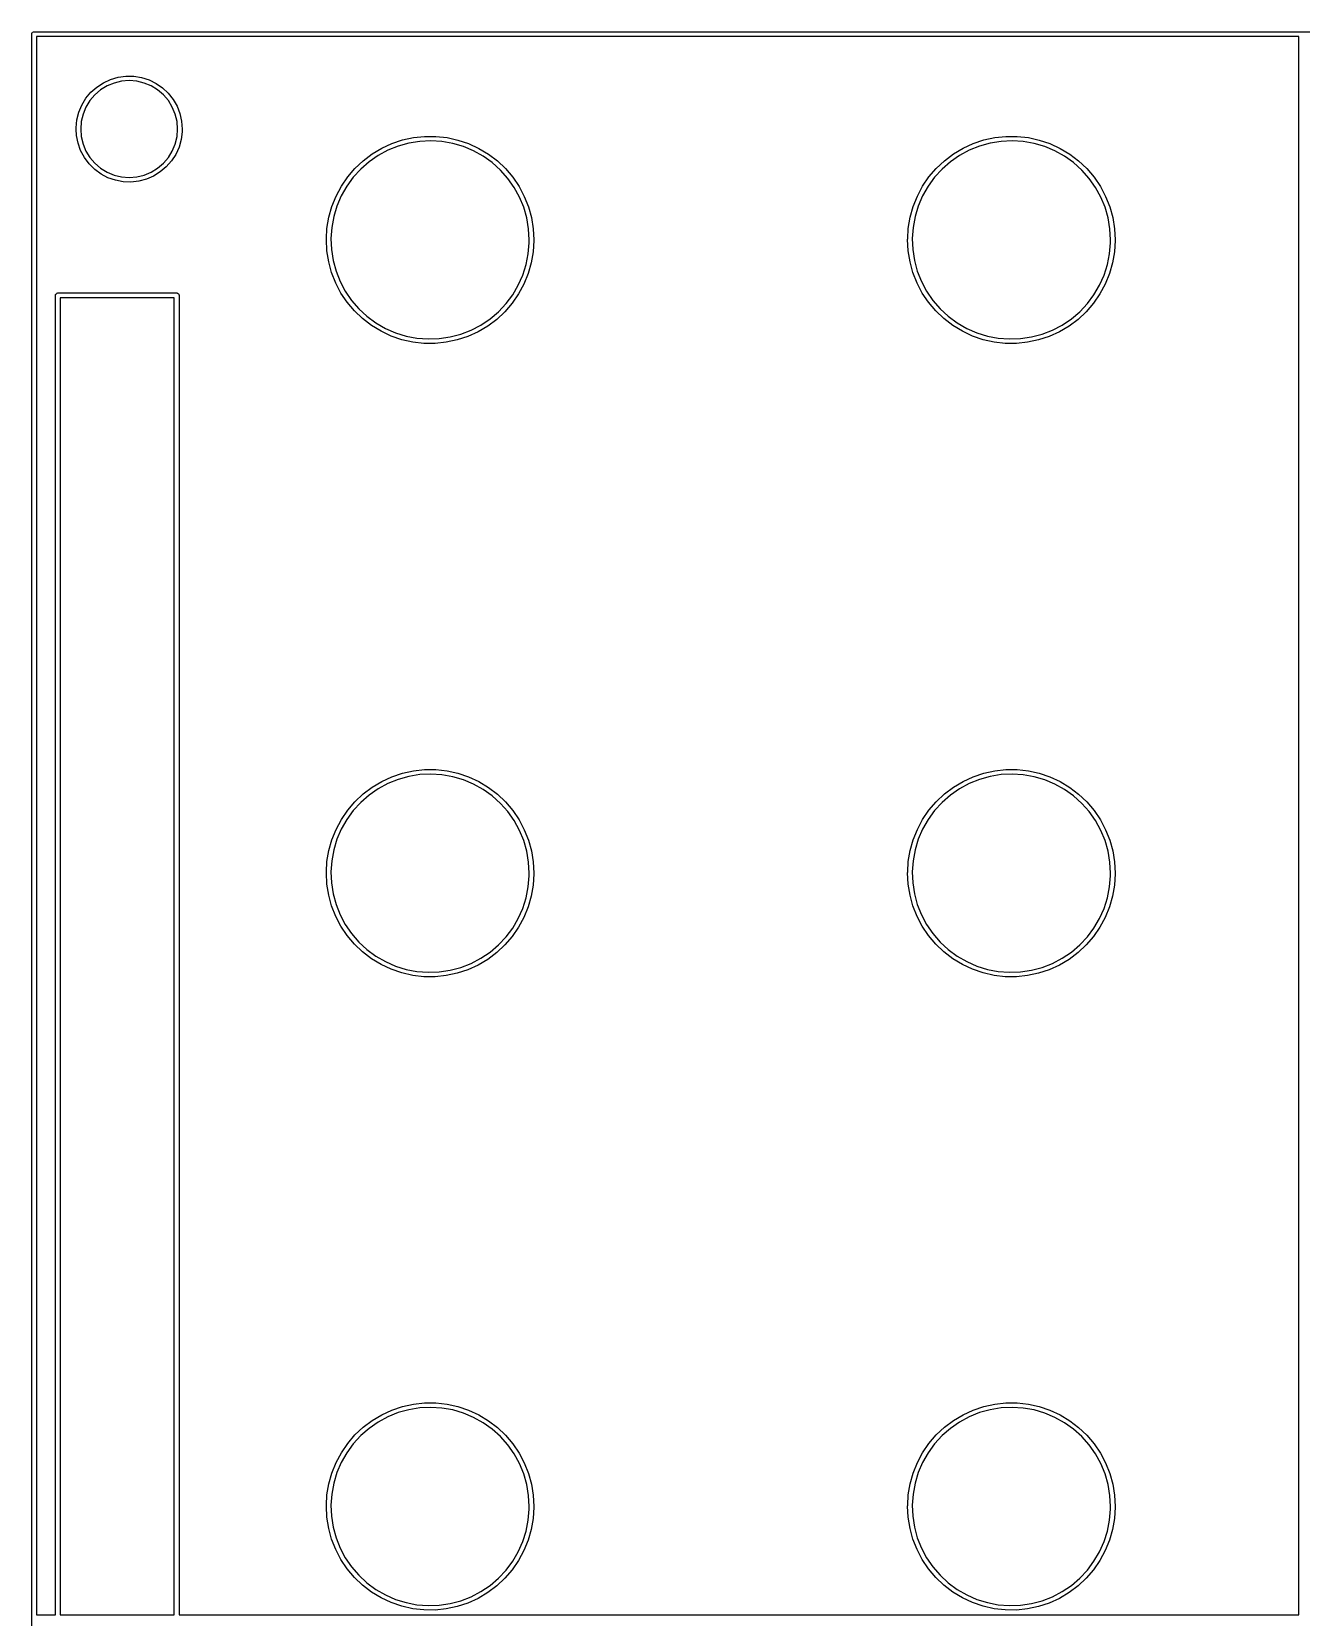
# Model space of a CAD drawing. Extents: x 0 to 80, y -100 to 0.
# Drawn here: x -0.1 to 40, y -50 to 0.1 of the extents above; entities that cross this region are included whole.
import ezdxf

# ---------------------------------------------------------------- set-up
doc = ezdxf.new("R2010")
doc.units = 0
doc.layers.add('BLACK', color=7, linetype='CONTINUOUS')

msp = doc.modelspace()

# ---------------------------------------------------------------- linework, layer by layer
at = {"layer": 'BLACK', "linetype": 'CONTINUOUS'}
for p, q in [((-0.075, 0), (-0.07328, 0.00974)), ((-0.075, -100), (-0.075, 0)), ((-0.07386, 0.01302), (-0.07219, 0.01591)), ((-0.07328, 0.00974), (-0.07386, 0.01302)), ((-0.07219, 0.01591), (-0.07048, 0.02565)), ((-0.07048, 0.02565), (-0.05795, 0.04058)), ((-0.05795, 0.04058), (-0.04821, 0.05745)), ((-0.04821, 0.05745), (-0.04185, 0.05977)), ((-0.04185, 0.05977), (-0.0375, 0.06495)), ((-0.0375, 0.06495), (-0.01831, 0.06834)), ((-0.01831, 0.06834), (0, 0.075)), ((0, 0.075), (80, 0.075)), ((0.075, -0.075), (0.075, -49.925)), ((39.925, -0.075), (0.075, -0.075)), ((39.925, -49.925), (39.925, -0.075)), ((2.18794, -1.53501), (2.4134, -1.43107)), ((2.4134, -1.43107), (2.65175, -1.3616)), ((2.7607, -1.48912), (2.52729, -1.54515)), ((2.65175, -1.3616), (2.89774, -1.32812)), ((3, -1.47028), (2.7607, -1.48912)), ((2.89774, -1.32812), (3.14599, -1.33137)), ((3.2393, -1.48912), (3, -1.47028)), ((3.14599, -1.33137), (3.39102, -1.37128)), ((3.47271, -1.54515), (3.2393, -1.48912)), ((3.39102, -1.37128), (3.62747, -1.44697)), ((3.62747, -1.44697), (3.85013, -1.55677)), ((1.63636, -2.02732), (1.79511, -1.83645)), ((1.91833, -1.91833), (1.76243, -2.10085)), ((1.79511, -1.83645), (1.98032, -1.67113)), ((2.10085, -1.76243), (1.91833, -1.91833)), ((1.98032, -1.67113), (2.18794, -1.53501)), ((2.30552, -1.63701), (2.10085, -1.76243)), ((2.52729, -1.54515), (2.30552, -1.63701)), ((3.69448, -1.63701), (3.47271, -1.54515)), ((3.89914, -1.76243), (3.69448, -1.63701)), ((3.85013, -1.55677), (4.05411, -1.69828)), ((4.08167, -1.91833), (3.89914, -1.76243)), ((4.05411, -1.69828), (4.23494, -1.86839)), ((4.23757, -2.10085), (4.08167, -1.91833)), ((4.23494, -1.86839), (4.38864, -2.06335)), ((1.35045, -2.70914), (1.41156, -2.46852)), ((1.41156, -2.46852), (1.50756, -2.23957)), ((1.50756, -2.23957), (1.63636, -2.02732)), ((1.63701, -2.30552), (1.54515, -2.52729)), ((1.76243, -2.10085), (1.63701, -2.30552)), ((4.36299, -2.30552), (4.23757, -2.10085)), ((4.45485, -2.52729), (4.36299, -2.30552)), ((4.38864, -2.06335), (4.51183, -2.27889)), ((4.51183, -2.27889), (4.60181, -2.51028)), ((1.32557, -2.95615), (1.35045, -2.70914)), ((1.32768, -3), (1.32557, -2.95615)), ((1.33749, -3.20413), (1.32768, -3)), ((1.48912, -2.7607), (1.47028, -3)), ((1.47028, -3), (1.48912, -3.2393)), ((1.54515, -2.52729), (1.48912, -2.7607)), ((4.51088, -2.7607), (4.45485, -2.52729)), ((4.52972, -3), (4.51088, -2.7607)), ((4.51088, -3.2393), (4.52972, -3)), ((4.60181, -2.51028), (4.6566, -2.75242)), ((4.6566, -2.75242), (4.675, -3)), ((4.675, -3), (4.6727, -3.08766)), ((1.38592, -3.44762), (1.33749, -3.20413)), ((1.46981, -3.68128), (1.38592, -3.44762)), ((1.48912, -3.2393), (1.54515, -3.47271)), ((1.54515, -3.47271), (1.63701, -3.69448)), ((4.36299, -3.69448), (4.45485, -3.47271)), ((4.45485, -3.47271), (4.51088, -3.2393)), ((4.64137, -3.33394), (4.57398, -3.57288)), ((4.6727, -3.08766), (4.64137, -3.33394)), ((10.9726, -3.603), (11.2944, -3.45498)), ((11.2944, -3.45498), (11.6303, -3.34259)), ((11.8279, -3.44309), (11.4913, -3.53706)), ((11.6303, -3.34259), (11.9764, -3.26713)), ((12.1728, -3.38722), (11.8279, -3.44309)), ((11.9764, -3.26713), (12.3286, -3.22949)), ((12.5219, -3.37015), (12.1728, -3.38722)), ((12.3286, -3.22949), (12.6828, -3.23011)), ((12.8706, -3.39209), (12.5219, -3.37015)), ((12.6828, -3.23011), (13.0349, -3.26898)), ((13.2147, -3.45277), (12.8706, -3.39209)), ((13.0349, -3.26898), (13.3807, -3.34564)), ((13.5499, -3.55143), (13.2147, -3.45277)), ((13.3807, -3.34564), (13.7162, -3.45921)), ((13.7162, -3.45921), (14.0375, -3.60835)), ((29.3226, -3.603), (29.6444, -3.45498)), ((29.6444, -3.45498), (29.9803, -3.34259)), ((30.1779, -3.44309), (29.8413, -3.53706)), ((29.9803, -3.34259), (30.3264, -3.26713)), ((30.5228, -3.38722), (30.1779, -3.44309)), ((30.3264, -3.26713), (30.6786, -3.22949)), ((30.8719, -3.37015), (30.5228, -3.38722)), ((30.6786, -3.22949), (31.0328, -3.23011)), ((31.2206, -3.39209), (30.8719, -3.37015)), ((31.0328, -3.23011), (31.3849, -3.26898)), ((31.5647, -3.45277), (31.2206, -3.39209)), ((31.3849, -3.26898), (31.7307, -3.34564)), ((31.8999, -3.55143), (31.5647, -3.45277)), ((31.7307, -3.34564), (32.0662, -3.45921)), ((32.0662, -3.45921), (32.3875, -3.60835)), ((1.58732, -3.89998), (1.46981, -3.68128)), ((1.73586, -4.0989), (1.58732, -3.89998)), ((1.63701, -3.69448), (1.76243, -3.89914)), ((1.76243, -3.89914), (1.91833, -4.08167)), ((4.08167, -4.08167), (4.23757, -3.89914)), ((4.23757, -3.89914), (4.36299, -3.69448)), ((4.47202, -3.79924), (4.33771, -4.00804)), ((4.57398, -3.57288), (4.47202, -3.79924)), ((10.1283, -4.2415), (10.3861, -3.99857)), ((10.3861, -3.99857), (10.6686, -3.7849)), ((10.86, -3.83416), (10.573, -4.03359)), ((10.6686, -3.7849), (10.9726, -3.603)), ((11.1673, -3.66796), (10.86, -3.83416)), ((11.4913, -3.53706), (11.1673, -3.66796)), ((13.8721, -3.68684), (13.5499, -3.55143)), ((14.1771, -3.85732), (13.8721, -3.68684)), ((14.0375, -3.60835), (14.3408, -3.79131)), ((14.4612, -4.06073), (14.1771, -3.85732)), ((14.3408, -3.79131), (14.6226, -4.00596)), ((14.6226, -4.00596), (14.8795, -4.24979)), ((28.4783, -4.2415), (28.7361, -3.99857)), ((28.7361, -3.99857), (29.0186, -3.7849)), ((29.21, -3.83416), (28.923, -4.03359)), ((29.0186, -3.7849), (29.3226, -3.603)), ((29.5173, -3.66796), (29.21, -3.83416)), ((29.8413, -3.53706), (29.5173, -3.66796)), ((32.2221, -3.68684), (31.8999, -3.55143)), ((32.5271, -3.85732), (32.2221, -3.68684)), ((32.3875, -3.60835), (32.6908, -3.79131)), ((32.8112, -4.06073), (32.5271, -3.85732)), ((32.6908, -3.79131), (32.9726, -4.00596)), ((32.9726, -4.00596), (33.2295, -4.24979)), ((1.91217, -4.27368), (1.73586, -4.0989)), ((2.11238, -4.42048), (1.91217, -4.27368)), ((1.91833, -4.08167), (2.10085, -4.23757)), ((2.10085, -4.23757), (2.30552, -4.36299)), ((2.33209, -4.53608), (2.11238, -4.42048)), ((2.30552, -4.36299), (2.52729, -4.45485)), ((2.52729, -4.45485), (2.7607, -4.51088)), ((3.2393, -4.51088), (3.47271, -4.45485)), ((3.47271, -4.45485), (3.69448, -4.36299)), ((3.77343, -4.48574), (3.54533, -4.58374)), ((3.69448, -4.36299), (3.89914, -4.23757)), ((3.98454, -4.3551), (3.77343, -4.48574)), ((3.89914, -4.23757), (4.08167, -4.08167)), ((4.17402, -4.19469), (3.98454, -4.3551)), ((4.33771, -4.00804), (4.17402, -4.19469)), ((9.89829, -4.51084), (10.1283, -4.2415)), ((10.3101, -4.26375), (10.0745, -4.5218)), ((10.573, -4.03359), (10.3101, -4.26375)), ((14.7209, -4.29455), (14.4612, -4.06073)), ((14.9529, -4.55586), (14.7209, -4.29455)), ((14.8795, -4.24979), (15.1086, -4.51994)), ((28.2483, -4.51084), (28.4783, -4.2415)), ((28.6601, -4.26375), (28.4245, -4.5218)), ((28.923, -4.03359), (28.6601, -4.26375)), ((33.0709, -4.29455), (32.8112, -4.06073)), ((33.3029, -4.55586), (33.0709, -4.29455)), ((33.2295, -4.24979), (33.4586, -4.51994)), ((2.56648, -4.61793), (2.33209, -4.53608)), ((2.81038, -4.66423), (2.56648, -4.61793)), ((2.7607, -4.51088), (3, -4.52972)), ((3.05846, -4.67398), (2.81038, -4.66423)), ((3, -4.52972), (3.2393, -4.51088)), ((3.30524, -4.64695), (3.05846, -4.67398)), ((3.54533, -4.58374), (3.30524, -4.64695)), ((9.53184, -5.11592), (9.69868, -4.80346)), ((9.86909, -4.80449), (9.69649, -5.10833)), ((9.69868, -4.80346), (9.89829, -4.51084)), ((10.0745, -4.5218), (9.86909, -4.80449)), ((15.1543, -4.84139), (14.9529, -4.55586)), ((15.1086, -4.51994), (15.3072, -4.81325)), ((15.3227, -5.1476), (15.1543, -4.84139)), ((15.3072, -4.81325), (15.473, -5.12629)), ((27.8818, -5.11592), (28.0487, -4.80346)), ((28.2191, -4.80449), (28.0465, -5.10833)), ((28.0487, -4.80346), (28.2483, -4.51084)), ((28.4245, -4.5218), (28.2191, -4.80449)), ((33.5043, -4.84139), (33.3029, -4.55586)), ((33.4586, -4.51994), (33.6572, -4.81325)), ((33.6727, -5.1476), (33.5043, -4.84139)), ((33.6572, -4.81325), (33.823, -5.12629)), ((9.30387, -5.78558), (9.39972, -5.44458)), ((9.39972, -5.44458), (9.53184, -5.11592)), ((9.55883, -5.4295), (9.45784, -5.76402)), ((9.69649, -5.10833), (9.55883, -5.4295)), ((15.4558, -5.47067), (15.3227, -5.1476)), ((15.5521, -5.80657), (15.4558, -5.47067)), ((15.473, -5.12629), (15.6039, -5.45541)), ((15.6039, -5.45541), (15.6986, -5.79674)), ((27.6539, -5.78558), (27.7497, -5.44458)), ((27.7497, -5.44458), (27.8818, -5.11592)), ((27.9088, -5.4295), (27.8078, -5.76402)), ((28.0465, -5.10833), (27.9088, -5.4295)), ((33.8058, -5.47067), (33.6727, -5.1476)), ((33.9021, -5.80657), (33.8058, -5.47067)), ((33.823, -5.12629), (33.9539, -5.45541)), ((33.9539, -5.45541), (34.0486, -5.79674)), ((9.24541, -6.13494), (9.30387, -5.78558)), ((9.45784, -5.76402), (9.39476, -6.10772)), ((15.6104, -6.15111), (15.5521, -5.80657)), ((15.6986, -5.79674), (15.7558, -6.1463)), ((27.5954, -6.13494), (27.6539, -5.78558)), ((27.8078, -5.76402), (27.7448, -6.10772)), ((33.9604, -6.15111), (33.9021, -5.80657)), ((34.0486, -5.79674), (34.1058, -6.1463)), ((9.22502, -6.48857), (9.22688, -6.4563)), ((9.24294, -6.84233), (9.22502, -6.48857)), ((9.22688, -6.4563), (9.24541, -6.13494)), ((9.39476, -6.10772), (9.37038, -6.4563)), ((9.37038, -6.4563), (9.38501, -6.80543)), ((15.6299, -6.5), (15.6104, -6.15111)), ((15.6287, -6.58739), (15.6299, -6.5)), ((15.7558, -6.1463), (15.775, -6.5)), ((15.775, -6.5), (15.7749, -6.52286)), ((27.575, -6.48857), (27.5769, -6.4563)), ((27.5929, -6.84233), (27.575, -6.48857)), ((27.5769, -6.4563), (27.5954, -6.13494)), ((27.7448, -6.10772), (27.7204, -6.4563)), ((27.7204, -6.4563), (27.735, -6.80543)), ((33.9799, -6.5), (33.9604, -6.15111)), ((33.9787, -6.58739), (33.9799, -6.5)), ((34.1058, -6.1463), (34.125, -6.5)), ((34.125, -6.5), (34.1249, -6.52286)), ((9.29896, -7.19209), (9.24294, -6.84233)), ((9.38501, -6.80543), (9.43847, -7.15075)), ((15.5316, -7.27838), (15.5995, -6.9356)), ((15.5995, -6.9356), (15.6287, -6.58739)), ((15.7533, -6.87642), (15.6936, -7.22557)), ((15.7749, -6.52286), (15.7533, -6.87642)), ((27.649, -7.19209), (27.5929, -6.84233)), ((27.735, -6.80543), (27.7885, -7.15075)), ((33.8816, -7.27838), (33.9495, -6.9356)), ((33.9495, -6.9356), (33.9787, -6.58739)), ((34.1033, -6.87642), (34.0436, -7.22557)), ((34.1249, -6.52286), (34.1033, -6.87642)), ((9.39243, -7.53375), (9.29896, -7.19209)), ((9.43847, -7.15075), (9.53009, -7.48796)), ((9.53009, -7.48796), (9.65873, -7.81285)), ((15.4259, -7.61146), (15.5316, -7.27838)), ((15.6936, -7.22557), (15.5966, -7.56624)), ((27.7424, -7.53375), (27.649, -7.19209)), ((27.7885, -7.15075), (27.8801, -7.48796)), ((27.8801, -7.48796), (28.0087, -7.81285)), ((33.7759, -7.61146), (33.8816, -7.27838)), ((34.0436, -7.22557), (33.9466, -7.56624)), ((9.52225, -7.86332), (9.39243, -7.53375)), ((9.68691, -8.17694), (9.52225, -7.86332)), ((9.65873, -7.81285), (9.82278, -8.12139)), ((15.107, -8.23207), (15.2838, -7.93068)), ((15.2838, -7.93068), (15.4259, -7.61146)), ((15.4633, -7.89443), (15.2954, -8.20631)), ((15.5966, -7.56624), (15.4633, -7.89443)), ((27.8723, -7.86332), (27.7424, -7.53375)), ((28.0369, -8.17694), (27.8723, -7.86332)), ((28.0087, -7.81285), (28.1728, -8.12139)), ((33.457, -8.23207), (33.6338, -7.93068)), ((33.6338, -7.93068), (33.7759, -7.61146)), ((33.8133, -7.89443), (33.6454, -8.20631)), ((33.9466, -7.56624), (33.8133, -7.89443)), ((0.675, -8.25), (0.67672, -8.24026)), ((0.675, -49.925), (0.675, -8.25)), ((0.67614, -8.23698), (0.6778, -8.23409)), ((0.67672, -8.24026), (0.67614, -8.23698)), ((0.6778, -8.23409), (0.67952, -8.22435)), ((0.67952, -8.22435), (0.69205, -8.20942)), ((0.69205, -8.20942), (0.70179, -8.19255)), ((0.70179, -8.19255), (0.70815, -8.19023)), ((0.70815, -8.19023), (0.7125, -8.18505)), ((0.7125, -8.18505), (0.73169, -8.18166)), ((0.73169, -8.18166), (0.75, -8.175)), ((0.75, -8.175), (4.5, -8.175)), ((0.825, -8.325), (0.825, -49.925)), ((4.425, -8.325), (0.825, -8.325)), ((4.425, -49.925), (4.425, -8.325)), ((4.5, -8.175), (4.50974, -8.17672)), ((4.50974, -8.17672), (4.51302, -8.17614)), ((4.51302, -8.17614), (4.51591, -8.1778)), ((4.51591, -8.1778), (4.52565, -8.17952)), ((4.52565, -8.17952), (4.54058, -8.19205)), ((4.54058, -8.19205), (4.55745, -8.20179)), ((4.55745, -8.20179), (4.55977, -8.20815)), ((4.55977, -8.20815), (4.56495, -8.2125)), ((4.56495, -8.2125), (4.56834, -8.23169)), ((4.56834, -8.23169), (4.575, -8.25)), ((4.575, -8.25), (4.575, -49.925)), ((9.88447, -8.47094), (9.68691, -8.17694)), ((9.82278, -8.12139), (10.0202, -8.40971)), ((10.1126, -8.74189), (9.88447, -8.47094)), ((10.0202, -8.40971), (10.2485, -8.67423)), ((14.6585, -8.7666), (14.8977, -8.51188)), ((15.0947, -8.49822), (14.8638, -8.76677)), ((14.8977, -8.51188), (15.107, -8.23207)), ((15.2954, -8.20631), (15.0947, -8.49822)), ((28.2345, -8.47094), (28.0369, -8.17694)), ((28.1728, -8.12139), (28.3702, -8.40971)), ((28.4626, -8.74189), (28.2345, -8.47094)), ((28.3702, -8.40971), (28.5985, -8.67423)), ((33.0085, -8.7666), (33.2477, -8.51188)), ((33.4447, -8.49822), (33.2138, -8.76677)), ((33.2477, -8.51188), (33.457, -8.23207)), ((33.6454, -8.20631), (33.4447, -8.49822)), ((10.3687, -8.98661), (10.1126, -8.74189)), ((10.2485, -8.67423), (10.5049, -8.91165)), ((10.6497, -9.20225), (10.3687, -8.98661)), ((10.5049, -8.91165), (10.7862, -9.11901)), ((14.1027, -9.18848), (14.3923, -8.99308)), ((14.6051, -9.0088), (14.3219, -9.22147)), ((14.3923, -8.99308), (14.6585, -8.7666)), ((14.8638, -8.76677), (14.6051, -9.0088)), ((28.7187, -8.98661), (28.4626, -8.74189)), ((28.5985, -8.67423), (28.8549, -8.91165)), ((28.9997, -9.20225), (28.7187, -8.98661)), ((28.8549, -8.91165), (29.1362, -9.11901)), ((32.4527, -9.18848), (32.7423, -8.99308)), ((32.9551, -9.0088), (32.6719, -9.22147)), ((32.7423, -8.99308), (33.0085, -8.7666)), ((33.2138, -8.76677), (32.9551, -9.0088)), ((10.9524, -9.38627), (10.6497, -9.20225)), ((10.7862, -9.11901), (11.0888, -9.29373)), ((11.2732, -9.53653), (10.9524, -9.38627)), ((11.0888, -9.29373), (11.409, -9.43362)), ((11.409, -9.43362), (11.7428, -9.53695)), ((13.1294, -9.566), (13.4672, -9.47673)), ((13.4672, -9.47673), (13.793, -9.35037)), ((14.0173, -9.40232), (13.695, -9.54921)), ((13.793, -9.35037), (14.1027, -9.18848)), ((14.3219, -9.22147), (14.0173, -9.40232)), ((29.3024, -9.38627), (28.9997, -9.20225)), ((29.1362, -9.11901), (29.4388, -9.29373)), ((29.6232, -9.53653), (29.3024, -9.38627)), ((29.4388, -9.29373), (29.759, -9.43362)), ((29.759, -9.43362), (30.0928, -9.53695)), ((31.4794, -9.566), (31.8172, -9.47673)), ((31.8172, -9.47673), (32.143, -9.35037)), ((32.3673, -9.40232), (32.045, -9.54921)), ((32.143, -9.35037), (32.4527, -9.18848)), ((32.6719, -9.22147), (32.3673, -9.40232)), ((11.6083, -9.65126), (11.2732, -9.53653)), ((11.9538, -9.72914), (11.6083, -9.65126)), ((11.7428, -9.53695), (12.086, -9.60243)), ((12.3058, -9.76924), (11.9538, -9.72914)), ((12.086, -9.60243), (12.4345, -9.62924)), ((12.66, -9.77109), (12.3058, -9.76924)), ((12.4345, -9.62924), (12.7837, -9.61704)), ((13.0123, -9.73468), (12.66, -9.77109)), ((12.7837, -9.61704), (13.1294, -9.566)), ((13.3587, -9.66043), (13.0123, -9.73468)), ((13.695, -9.54921), (13.3587, -9.66043)), ((29.9583, -9.65126), (29.6232, -9.53653)), ((30.3038, -9.72914), (29.9583, -9.65126)), ((30.0928, -9.53695), (30.436, -9.60243)), ((30.6558, -9.76924), (30.3038, -9.72914)), ((30.436, -9.60243), (30.7845, -9.62924)), ((31.01, -9.77109), (30.6558, -9.76924)), ((30.7845, -9.62924), (31.1337, -9.61704)), ((31.3623, -9.73468), (31.01, -9.77109)), ((31.1337, -9.61704), (31.4794, -9.566)), ((31.7087, -9.66043), (31.3623, -9.73468)), ((32.045, -9.54921), (31.7087, -9.66043)), ((10.9726, -23.603), (11.2944, -23.455)), ((11.2944, -23.455), (11.6303, -23.3426)), ((11.8279, -23.4431), (11.4913, -23.5371)), ((11.6303, -23.3426), (11.9764, -23.2671)), ((12.1728, -23.3872), (11.8279, -23.4431)), ((11.9764, -23.2671), (12.3286, -23.2295)), ((12.5219, -23.3702), (12.1728, -23.3872)), ((12.3286, -23.2295), (12.6828, -23.2301)), ((12.8706, -23.3921), (12.5219, -23.3702)), ((12.6828, -23.2301), (13.0349, -23.269)), ((13.2147, -23.4528), (12.8706, -23.3921)), ((13.0349, -23.269), (13.3807, -23.3456)), ((13.5499, -23.5514), (13.2147, -23.4528)), ((13.3807, -23.3456), (13.7162, -23.4592)), ((13.7162, -23.4592), (14.0375, -23.6083)), ((29.3226, -23.603), (29.6444, -23.455)), ((29.6444, -23.455), (29.9803, -23.3426)), ((30.1779, -23.4431), (29.8413, -23.5371)), ((29.9803, -23.3426), (30.3264, -23.2671)), ((30.5228, -23.3872), (30.1779, -23.4431)), ((30.3264, -23.2671), (30.6786, -23.2295)), ((30.8719, -23.3702), (30.5228, -23.3872)), ((30.6786, -23.2295), (31.0328, -23.2301)), ((31.2206, -23.3921), (30.8719, -23.3702)), ((31.0328, -23.2301), (31.3849, -23.269)), ((31.5647, -23.4528), (31.2206, -23.3921)), ((31.3849, -23.269), (31.7307, -23.3456)), ((31.8999, -23.5514), (31.5647, -23.4528)), ((31.7307, -23.3456), (32.0662, -23.4592)), ((32.0662, -23.4592), (32.3875, -23.6083)), ((10.1283, -24.2415), (10.3861, -23.9986)), ((10.573, -24.0336), (10.3101, -24.2638)), ((10.3861, -23.9986), (10.6686, -23.7849)), ((10.86, -23.8342), (10.573, -24.0336)), ((10.6686, -23.7849), (10.9726, -23.603)), ((11.1673, -23.668), (10.86, -23.8342)), ((11.4913, -23.5371), (11.1673, -23.668)), ((13.8721, -23.6868), (13.5499, -23.5514)), ((14.1771, -23.8573), (13.8721, -23.6868)), ((14.0375, -23.6083), (14.3408, -23.7913)), ((14.4612, -24.0607), (14.1771, -23.8573)), ((14.3408, -23.7913), (14.6226, -24.006)), ((14.6226, -24.006), (14.8795, -24.2498)), ((28.4783, -24.2415), (28.7361, -23.9986)), ((28.923, -24.0336), (28.6601, -24.2638)), ((28.7361, -23.9986), (29.0186, -23.7849)), ((29.21, -23.8342), (28.923, -24.0336)), ((29.0186, -23.7849), (29.3226, -23.603)), ((29.5173, -23.668), (29.21, -23.8342)), ((29.8413, -23.5371), (29.5173, -23.668)), ((32.2221, -23.6868), (31.8999, -23.5514)), ((32.5271, -23.8573), (32.2221, -23.6868)), ((32.3875, -23.6083), (32.6908, -23.7913)), ((32.8112, -24.0607), (32.5271, -23.8573)), ((32.6908, -23.7913), (32.9726, -24.006)), ((32.9726, -24.006), (33.2295, -24.2498)), ((9.69868, -24.8035), (9.89829, -24.5108)), ((10.0745, -24.5218), (9.86909, -24.8045)), ((9.89829, -24.5108), (10.1283, -24.2415)), ((10.3101, -24.2638), (10.0745, -24.5218)), ((14.7209, -24.2945), (14.4612, -24.0607)), ((14.9529, -24.5559), (14.7209, -24.2945)), ((14.8795, -24.2498), (15.1086, -24.5199)), ((15.1086, -24.5199), (15.3072, -24.8133)), ((28.0487, -24.8035), (28.2483, -24.5108)), ((28.4245, -24.5218), (28.2191, -24.8045)), ((28.2483, -24.5108), (28.4783, -24.2415)), ((28.6601, -24.2638), (28.4245, -24.5218)), ((33.0709, -24.2945), (32.8112, -24.0607)), ((33.3029, -24.5559), (33.0709, -24.2945)), ((33.2295, -24.2498), (33.4586, -24.5199)), ((33.4586, -24.5199), (33.6572, -24.8133)), ((9.53184, -25.1159), (9.69868, -24.8035)), ((9.86909, -24.8045), (9.69649, -25.1083)), ((15.1543, -24.8414), (14.9529, -24.5559)), ((15.3227, -25.1476), (15.1543, -24.8414)), ((15.3072, -24.8133), (15.473, -25.1263)), ((27.8818, -25.1159), (28.0487, -24.8035)), ((28.2191, -24.8045), (28.0465, -25.1083)), ((33.5043, -24.8414), (33.3029, -24.5559)), ((33.6727, -25.1476), (33.5043, -24.8414)), ((33.6572, -24.8133), (33.823, -25.1263)), ((9.30387, -25.7856), (9.39972, -25.4446)), ((9.39972, -25.4446), (9.53184, -25.1159)), ((9.55883, -25.4295), (9.45784, -25.764)), ((9.69649, -25.1083), (9.55883, -25.4295)), ((15.4558, -25.4707), (15.3227, -25.1476)), ((15.5521, -25.8066), (15.4558, -25.4707)), ((15.473, -25.1263), (15.6039, -25.4554)), ((15.6039, -25.4554), (15.6986, -25.7967)), ((27.6539, -25.7856), (27.7497, -25.4446)), ((27.7497, -25.4446), (27.8818, -25.1159)), ((27.9088, -25.4295), (27.8078, -25.764)), ((28.0465, -25.1083), (27.9088, -25.4295)), ((33.8058, -25.4707), (33.6727, -25.1476)), ((33.9021, -25.8066), (33.8058, -25.4707)), ((33.823, -25.1263), (33.9539, -25.4554)), ((33.9539, -25.4554), (34.0486, -25.7967)), ((9.24541, -26.1349), (9.30387, -25.7856)), ((9.45784, -25.764), (9.39476, -26.1077)), ((15.6104, -26.1511), (15.5521, -25.8066)), ((15.6986, -25.7967), (15.7558, -26.1463)), ((27.5954, -26.1349), (27.6539, -25.7856)), ((27.8078, -25.764), (27.7448, -26.1077)), ((33.9604, -26.1511), (33.9021, -25.8066)), ((34.0486, -25.7967), (34.1058, -26.1463)), ((9.22502, -26.4886), (9.22688, -26.4563)), ((9.24294, -26.8423), (9.22502, -26.4886)), ((9.22688, -26.4563), (9.24541, -26.1349)), ((9.39476, -26.1077), (9.37038, -26.4563)), ((9.37038, -26.4563), (9.38501, -26.8054)), ((15.6299, -26.5), (15.6104, -26.1511)), ((15.6287, -26.5874), (15.6299, -26.5)), ((15.7749, -26.5229), (15.7533, -26.8764)), ((15.7558, -26.1463), (15.775, -26.5)), ((15.775, -26.5), (15.7749, -26.5229)), ((27.575, -26.4886), (27.5769, -26.4563)), ((27.5929, -26.8423), (27.575, -26.4886)), ((27.5769, -26.4563), (27.5954, -26.1349)), ((27.7448, -26.1077), (27.7204, -26.4563)), ((27.7204, -26.4563), (27.735, -26.8054)), ((33.9799, -26.5), (33.9604, -26.1511)), ((33.9787, -26.5874), (33.9799, -26.5)), ((34.1249, -26.5229), (34.1033, -26.8764)), ((34.1058, -26.1463), (34.125, -26.5)), ((34.125, -26.5), (34.1249, -26.5229)), ((9.29896, -27.1921), (9.24294, -26.8423)), ((9.38501, -26.8054), (9.43847, -27.1507)), ((15.5316, -27.2784), (15.5995, -26.9356)), ((15.5995, -26.9356), (15.6287, -26.5874)), ((15.7533, -26.8764), (15.6936, -27.2256)), ((27.649, -27.1921), (27.5929, -26.8423)), ((27.735, -26.8054), (27.7885, -27.1507)), ((33.8816, -27.2784), (33.9495, -26.9356)), ((33.9495, -26.9356), (33.9787, -26.5874)), ((34.1033, -26.8764), (34.0436, -27.2256)), ((9.39243, -27.5338), (9.29896, -27.1921)), ((9.52225, -27.8633), (9.39243, -27.5338)), ((9.43847, -27.1507), (9.53009, -27.488)), ((9.53009, -27.488), (9.65873, -27.8129)), ((15.4259, -27.6115), (15.5316, -27.2784)), ((15.6936, -27.2256), (15.5966, -27.5662)), ((27.7424, -27.5338), (27.649, -27.1921)), ((27.8723, -27.8633), (27.7424, -27.5338)), ((27.7885, -27.1507), (27.8801, -27.488)), ((27.8801, -27.488), (28.0087, -27.8129)), ((33.7759, -27.6115), (33.8816, -27.2784)), ((34.0436, -27.2256), (33.9466, -27.5662)), ((9.68691, -28.1769), (9.52225, -27.8633)), ((9.65873, -27.8129), (9.82278, -28.1214)), ((15.107, -28.2321), (15.2838, -27.9307)), ((15.2838, -27.9307), (15.4259, -27.6115)), ((15.4633, -27.8944), (15.2954, -28.2063)), ((15.5966, -27.5662), (15.4633, -27.8944)), ((28.0369, -28.1769), (27.8723, -27.8633)), ((28.0087, -27.8129), (28.1728, -28.1214)), ((33.457, -28.2321), (33.6338, -27.9307)), ((33.6338, -27.9307), (33.7759, -27.6115)), ((33.8133, -27.8944), (33.6454, -28.2063)), ((33.9466, -27.5662), (33.8133, -27.8944)), ((9.88447, -28.4709), (9.68691, -28.1769)), ((9.82278, -28.1214), (10.0202, -28.4097)), ((10.1126, -28.7419), (9.88447, -28.4709)), ((10.0202, -28.4097), (10.2485, -28.6742)), ((14.6585, -28.7666), (14.8977, -28.5119)), ((15.0947, -28.4982), (14.8638, -28.7668)), ((14.8977, -28.5119), (15.107, -28.2321)), ((15.2954, -28.2063), (15.0947, -28.4982)), ((28.2345, -28.4709), (28.0369, -28.1769)), ((28.1728, -28.1214), (28.3702, -28.4097)), ((28.4626, -28.7419), (28.2345, -28.4709)), ((28.3702, -28.4097), (28.5985, -28.6742)), ((33.0085, -28.7666), (33.2477, -28.5119)), ((33.4447, -28.4982), (33.2138, -28.7668)), ((33.2477, -28.5119), (33.457, -28.2321)), ((33.6454, -28.2063), (33.4447, -28.4982)), ((10.3687, -28.9866), (10.1126, -28.7419)), ((10.2485, -28.6742), (10.5049, -28.9116)), ((10.6497, -29.2022), (10.3687, -28.9866)), ((10.5049, -28.9116), (10.7862, -29.119)), ((14.1027, -29.1885), (14.3923, -28.9931)), ((14.6051, -29.0088), (14.3219, -29.2215)), ((14.3923, -28.9931), (14.6585, -28.7666)), ((14.8638, -28.7668), (14.6051, -29.0088)), ((28.7187, -28.9866), (28.4626, -28.7419)), ((28.5985, -28.6742), (28.8549, -28.9116)), ((28.9997, -29.2022), (28.7187, -28.9866)), ((28.8549, -28.9116), (29.1362, -29.119)), ((32.4527, -29.1885), (32.7423, -28.9931)), ((32.9551, -29.0088), (32.6719, -29.2215)), ((32.7423, -28.9931), (33.0085, -28.7666)), ((33.2138, -28.7668), (32.9551, -29.0088)), ((10.9524, -29.3863), (10.6497, -29.2022)), ((10.7862, -29.119), (11.0888, -29.2937)), ((11.2732, -29.5365), (10.9524, -29.3863)), ((11.0888, -29.2937), (11.409, -29.4336)), ((11.6083, -29.6513), (11.2732, -29.5365)), ((11.409, -29.4336), (11.7428, -29.537)), ((11.7428, -29.537), (12.086, -29.6024)), ((13.1294, -29.566), (13.4672, -29.4767)), ((13.4672, -29.4767), (13.793, -29.3504)), ((14.0173, -29.4023), (13.695, -29.5492)), ((13.793, -29.3504), (14.1027, -29.1885)), ((14.3219, -29.2215), (14.0173, -29.4023)), ((29.3024, -29.3863), (28.9997, -29.2022)), ((29.1362, -29.119), (29.4388, -29.2937)), ((29.6232, -29.5365), (29.3024, -29.3863)), ((29.4388, -29.2937), (29.759, -29.4336)), ((29.9583, -29.6513), (29.6232, -29.5365)), ((29.759, -29.4336), (30.0928, -29.537)), ((30.0928, -29.537), (30.436, -29.6024)), ((31.4794, -29.566), (31.8172, -29.4767)), ((31.8172, -29.4767), (32.143, -29.3504)), ((32.3673, -29.4023), (32.045, -29.5492)), ((32.143, -29.3504), (32.4527, -29.1885)), ((32.6719, -29.2215), (32.3673, -29.4023)), ((11.9538, -29.7291), (11.6083, -29.6513)), ((12.3058, -29.7692), (11.9538, -29.7291)), ((12.086, -29.6024), (12.4345, -29.6292)), ((12.66, -29.7711), (12.3058, -29.7692)), ((12.4345, -29.6292), (12.7837, -29.617)), ((13.0123, -29.7347), (12.66, -29.7711)), ((12.7837, -29.617), (13.1294, -29.566)), ((13.3587, -29.6604), (13.0123, -29.7347)), ((13.695, -29.5492), (13.3587, -29.6604)), ((30.3038, -29.7291), (29.9583, -29.6513)), ((30.6558, -29.7692), (30.3038, -29.7291)), ((30.436, -29.6024), (30.7845, -29.6292)), ((31.01, -29.7711), (30.6558, -29.7692)), ((30.7845, -29.6292), (31.1337, -29.617)), ((31.3623, -29.7347), (31.01, -29.7711)), ((31.1337, -29.617), (31.4794, -29.566)), ((31.7087, -29.6604), (31.3623, -29.7347)), ((32.045, -29.5492), (31.7087, -29.6604)), ((10.9726, -43.603), (11.2944, -43.455)), ((11.4913, -43.5371), (11.1673, -43.668)), ((11.2944, -43.455), (11.6303, -43.3426)), ((11.8279, -43.4431), (11.4913, -43.5371)), ((11.6303, -43.3426), (11.9764, -43.2671)), ((12.1728, -43.3872), (11.8279, -43.4431)), ((11.9764, -43.2671), (12.3286, -43.2295)), ((12.5219, -43.3702), (12.1728, -43.3872)), ((12.3286, -43.2295), (12.6828, -43.2301)), ((12.8706, -43.3921), (12.5219, -43.3702)), ((12.6828, -43.2301), (13.0349, -43.269)), ((13.2147, -43.4528), (12.8706, -43.3921)), ((13.0349, -43.269), (13.3807, -43.3456)), ((13.5499, -43.5514), (13.2147, -43.4528)), ((13.3807, -43.3456), (13.7162, -43.4592)), ((13.8721, -43.6868), (13.5499, -43.5514)), ((13.7162, -43.4592), (14.0375, -43.6083)), ((29.3226, -43.603), (29.6444, -43.455)), ((29.8413, -43.5371), (29.5173, -43.668)), ((29.6444, -43.455), (29.9803, -43.3426)), ((30.1779, -43.4431), (29.8413, -43.5371)), ((29.9803, -43.3426), (30.3264, -43.2671)), ((30.5228, -43.3872), (30.1779, -43.4431)), ((30.3264, -43.2671), (30.6786, -43.2295)), ((30.8719, -43.3702), (30.5228, -43.3872)), ((30.6786, -43.2295), (31.0328, -43.2301)), ((31.2206, -43.3921), (30.8719, -43.3702)), ((31.0328, -43.2301), (31.3849, -43.269)), ((31.5647, -43.4528), (31.2206, -43.3921)), ((31.3849, -43.269), (31.7307, -43.3456)), ((31.8999, -43.5514), (31.5647, -43.4528)), ((31.7307, -43.3456), (32.0662, -43.4592)), ((32.2221, -43.6868), (31.8999, -43.5514)), ((32.0662, -43.4592), (32.3875, -43.6083)), ((10.1283, -44.2415), (10.3861, -43.9986)), ((10.573, -44.0336), (10.3101, -44.2638)), ((10.3861, -43.9986), (10.6686, -43.7849)), ((10.86, -43.8342), (10.573, -44.0336)), ((10.6686, -43.7849), (10.9726, -43.603)), ((11.1673, -43.668), (10.86, -43.8342)), ((14.1771, -43.8573), (13.8721, -43.6868)), ((14.0375, -43.6083), (14.3408, -43.7913)), ((14.4612, -44.0607), (14.1771, -43.8573)), ((14.3408, -43.7913), (14.6226, -44.006)), ((14.7209, -44.2945), (14.4612, -44.0607)), ((14.6226, -44.006), (14.8795, -44.2498)), ((28.4783, -44.2415), (28.7361, -43.9986)), ((28.923, -44.0336), (28.6601, -44.2638)), ((28.7361, -43.9986), (29.0186, -43.7849)), ((29.21, -43.8342), (28.923, -44.0336)), ((29.0186, -43.7849), (29.3226, -43.603)), ((29.5173, -43.668), (29.21, -43.8342)), ((32.5271, -43.8573), (32.2221, -43.6868)), ((32.3875, -43.6083), (32.6908, -43.7913)), ((32.8112, -44.0607), (32.5271, -43.8573)), ((32.6908, -43.7913), (32.9726, -44.006)), ((33.0709, -44.2945), (32.8112, -44.0607)), ((32.9726, -44.006), (33.2295, -44.2498)), ((9.69868, -44.8035), (9.89829, -44.5108)), ((10.0745, -44.5218), (9.86909, -44.8045)), ((9.89829, -44.5108), (10.1283, -44.2415)), ((10.3101, -44.2638), (10.0745, -44.5218)), ((14.9529, -44.5559), (14.7209, -44.2945)), ((14.8795, -44.2498), (15.1086, -44.5199)), ((15.1543, -44.8414), (14.9529, -44.5559)), ((15.1086, -44.5199), (15.3072, -44.8132)), ((28.0487, -44.8035), (28.2483, -44.5108)), ((28.4245, -44.5218), (28.2191, -44.8045)), ((28.2483, -44.5108), (28.4783, -44.2415)), ((28.6601, -44.2638), (28.4245, -44.5218)), ((33.3029, -44.5559), (33.0709, -44.2945)), ((33.2295, -44.2498), (33.4586, -44.5199)), ((33.5043, -44.8414), (33.3029, -44.5559)), ((33.4586, -44.5199), (33.6572, -44.8132)), ((9.53184, -45.1159), (9.69868, -44.8035)), ((9.86909, -44.8045), (9.69649, -45.1083)), ((15.3227, -45.1476), (15.1543, -44.8414)), ((15.3072, -44.8132), (15.473, -45.1263)), ((27.8818, -45.1159), (28.0487, -44.8035)), ((28.2191, -44.8045), (28.0465, -45.1083)), ((33.6727, -45.1476), (33.5043, -44.8414)), ((33.6572, -44.8132), (33.823, -45.1263)), ((9.30387, -45.7856), (9.39972, -45.4446)), ((9.39972, -45.4446), (9.53184, -45.1159)), ((9.55883, -45.4295), (9.45784, -45.764)), ((9.69649, -45.1083), (9.55883, -45.4295)), ((15.4558, -45.4707), (15.3227, -45.1476)), ((15.5521, -45.8066), (15.4558, -45.4707)), ((15.473, -45.1263), (15.6039, -45.4554)), ((15.6039, -45.4554), (15.6986, -45.7967)), ((27.6539, -45.7856), (27.7497, -45.4446)), ((27.7497, -45.4446), (27.8818, -45.1159)), ((27.9088, -45.4295), (27.8078, -45.764)), ((28.0465, -45.1083), (27.9088, -45.4295)), ((33.8058, -45.4707), (33.6727, -45.1476)), ((33.9021, -45.8066), (33.8058, -45.4707)), ((33.823, -45.1263), (33.9539, -45.4554)), ((33.9539, -45.4554), (34.0486, -45.7967)), ((9.24541, -46.1349), (9.30387, -45.7856)), ((9.45784, -45.764), (9.39476, -46.1077)), ((15.6104, -46.1511), (15.5521, -45.8066)), ((15.6986, -45.7967), (15.7558, -46.1463)), ((27.5954, -46.1349), (27.6539, -45.7856)), ((27.8078, -45.764), (27.7448, -46.1077)), ((33.9604, -46.1511), (33.9021, -45.8066)), ((34.0486, -45.7967), (34.1058, -46.1463)), ((9.22502, -46.4886), (9.22688, -46.4563)), ((9.24294, -46.8423), (9.22502, -46.4886)), ((9.22688, -46.4563), (9.24541, -46.1349)), ((9.39476, -46.1077), (9.37038, -46.4563)), ((9.37038, -46.4563), (9.38501, -46.8054)), ((15.6299, -46.5), (15.6104, -46.1511)), ((15.6287, -46.5874), (15.6299, -46.5)), ((15.7749, -46.5229), (15.7533, -46.8764)), ((15.7558, -46.1463), (15.775, -46.5)), ((15.775, -46.5), (15.7749, -46.5229)), ((27.575, -46.4886), (27.5769, -46.4563)), ((27.5929, -46.8423), (27.575, -46.4886)), ((27.5769, -46.4563), (27.5954, -46.1349)), ((27.7448, -46.1077), (27.7204, -46.4563)), ((27.7204, -46.4563), (27.735, -46.8054)), ((33.9799, -46.5), (33.9604, -46.1511)), ((33.9787, -46.5874), (33.9799, -46.5)), ((34.1249, -46.5229), (34.1033, -46.8764)), ((34.1058, -46.1463), (34.125, -46.5)), ((34.125, -46.5), (34.1249, -46.5229)), ((9.29896, -47.1921), (9.24294, -46.8423)), ((9.38501, -46.8054), (9.43847, -47.1507)), ((15.5316, -47.2784), (15.5995, -46.9356)), ((15.5995, -46.9356), (15.6287, -46.5874)), ((15.7533, -46.8764), (15.6936, -47.2256)), ((27.649, -47.1921), (27.5929, -46.8423)), ((27.735, -46.8054), (27.7885, -47.1507)), ((33.8816, -47.2784), (33.9495, -46.9356)), ((33.9495, -46.9356), (33.9787, -46.5874)), ((34.1033, -46.8764), (34.0436, -47.2256)), ((9.39243, -47.5338), (9.29896, -47.1921)), ((9.52225, -47.8633), (9.39243, -47.5338)), ((9.43847, -47.1507), (9.53009, -47.488)), ((9.53009, -47.488), (9.65873, -47.8129)), ((15.4259, -47.6115), (15.5316, -47.2784)), ((15.5966, -47.5662), (15.4633, -47.8944)), ((15.6936, -47.2256), (15.5966, -47.5662)), ((27.7424, -47.5338), (27.649, -47.1921)), ((27.8723, -47.8633), (27.7424, -47.5338)), ((27.7885, -47.1507), (27.8801, -47.488)), ((27.8801, -47.488), (28.0087, -47.8129)), ((33.7759, -47.6115), (33.8816, -47.2784)), ((33.9466, -47.5662), (33.8133, -47.8944)), ((34.0436, -47.2256), (33.9466, -47.5662)), ((9.68691, -48.1769), (9.52225, -47.8633)), ((9.65873, -47.8129), (9.82278, -48.1214)), ((15.107, -48.2321), (15.2838, -47.9307)), ((15.2838, -47.9307), (15.4259, -47.6115)), ((15.4633, -47.8944), (15.2954, -48.2063)), ((28.0369, -48.1769), (27.8723, -47.8633)), ((28.0087, -47.8129), (28.1728, -48.1214)), ((33.457, -48.2321), (33.6338, -47.9307)), ((33.6338, -47.9307), (33.7759, -47.6115)), ((33.8133, -47.8944), (33.6454, -48.2063)), ((9.88447, -48.4709), (9.68691, -48.1769)), ((9.82278, -48.1214), (10.0202, -48.4097)), ((10.1126, -48.7419), (9.88447, -48.4709)), ((10.0202, -48.4097), (10.2485, -48.6742)), ((14.6585, -48.7666), (14.8977, -48.5119)), ((15.0947, -48.4982), (14.8638, -48.7668)), ((14.8977, -48.5119), (15.107, -48.2321)), ((15.2954, -48.2063), (15.0947, -48.4982)), ((28.2345, -48.4709), (28.0369, -48.1769)), ((28.1728, -48.1214), (28.3702, -48.4097)), ((28.4626, -48.7419), (28.2345, -48.4709)), ((28.3702, -48.4097), (28.5985, -48.6742)), ((33.0085, -48.7666), (33.2477, -48.5119)), ((33.4447, -48.4982), (33.2138, -48.7668)), ((33.2477, -48.5119), (33.457, -48.2321)), ((33.6454, -48.2063), (33.4447, -48.4982)), ((10.3687, -48.9866), (10.1126, -48.7419)), ((10.2485, -48.6742), (10.5049, -48.9116)), ((10.6497, -49.2022), (10.3687, -48.9866)), ((10.5049, -48.9116), (10.7862, -49.119)), ((14.1027, -49.1885), (14.3923, -48.9931)), ((14.6051, -49.0088), (14.3219, -49.2215)), ((14.3923, -48.9931), (14.6585, -48.7666)), ((14.8638, -48.7668), (14.6051, -49.0088)), ((28.7187, -48.9866), (28.4626, -48.7419)), ((28.5985, -48.6742), (28.8549, -48.9116)), ((28.9997, -49.2022), (28.7187, -48.9866)), ((28.8549, -48.9116), (29.1362, -49.119)), ((32.4527, -49.1885), (32.7423, -48.9931)), ((32.9551, -49.0088), (32.6719, -49.2215)), ((32.7423, -48.9931), (33.0085, -48.7666)), ((33.2138, -48.7668), (32.9551, -49.0088)), ((10.9524, -49.3863), (10.6497, -49.2022)), ((10.7862, -49.119), (11.0888, -49.2937)), ((11.2732, -49.5365), (10.9524, -49.3863)), ((11.0888, -49.2937), (11.409, -49.4336)), ((11.6083, -49.6513), (11.2732, -49.5365)), ((11.409, -49.4336), (11.7428, -49.537)), ((11.7428, -49.537), (12.086, -49.6024)), ((12.7837, -49.617), (13.1294, -49.566)), ((13.1294, -49.566), (13.4672, -49.4767)), ((13.695, -49.5492), (13.3587, -49.6604)), ((13.4672, -49.4767), (13.793, -49.3504)), ((14.0173, -49.4023), (13.695, -49.5492)), ((13.793, -49.3504), (14.1027, -49.1885)), ((14.3219, -49.2215), (14.0173, -49.4023)), ((29.3024, -49.3863), (28.9997, -49.2022)), ((29.1362, -49.119), (29.4388, -49.2937)), ((29.6232, -49.5365), (29.3024, -49.3863)), ((29.4388, -49.2937), (29.759, -49.4336)), ((29.9583, -49.6513), (29.6232, -49.5365)), ((29.759, -49.4336), (30.0928, -49.537)), ((30.0928, -49.537), (30.436, -49.6024)), ((31.1337, -49.617), (31.4794, -49.566)), ((31.4794, -49.566), (31.8172, -49.4767)), ((32.045, -49.5492), (31.7087, -49.6604)), ((31.8172, -49.4767), (32.143, -49.3504)), ((32.3673, -49.4023), (32.045, -49.5492)), ((32.143, -49.3504), (32.4527, -49.1885)), ((32.6719, -49.2215), (32.3673, -49.4023)), ((0.075, -49.925), (0.675, -49.925)), ((0.825, -49.925), (4.425, -49.925)), ((4.575, -49.925), (39.925, -49.925)), ((11.9538, -49.7291), (11.6083, -49.6513)), ((12.3058, -49.7692), (11.9538, -49.7291)), ((12.086, -49.6024), (12.4345, -49.6292)), ((12.66, -49.7711), (12.3058, -49.7692)), ((12.4345, -49.6292), (12.7837, -49.617)), ((13.0123, -49.7347), (12.66, -49.7711)), ((13.3587, -49.6604), (13.0123, -49.7347)), ((30.3038, -49.7291), (29.9583, -49.6513)), ((30.6558, -49.7692), (30.3038, -49.7291)), ((30.436, -49.6024), (30.7845, -49.6292)), ((31.01, -49.7711), (30.6558, -49.7692)), ((30.7845, -49.6292), (31.1337, -49.617)), ((31.3623, -49.7347), (31.01, -49.7711)), ((31.7087, -49.6604), (31.3623, -49.7347))]:
    msp.add_line(p, q, dxfattribs=at)

doc.saveas('drawing.dxf')
